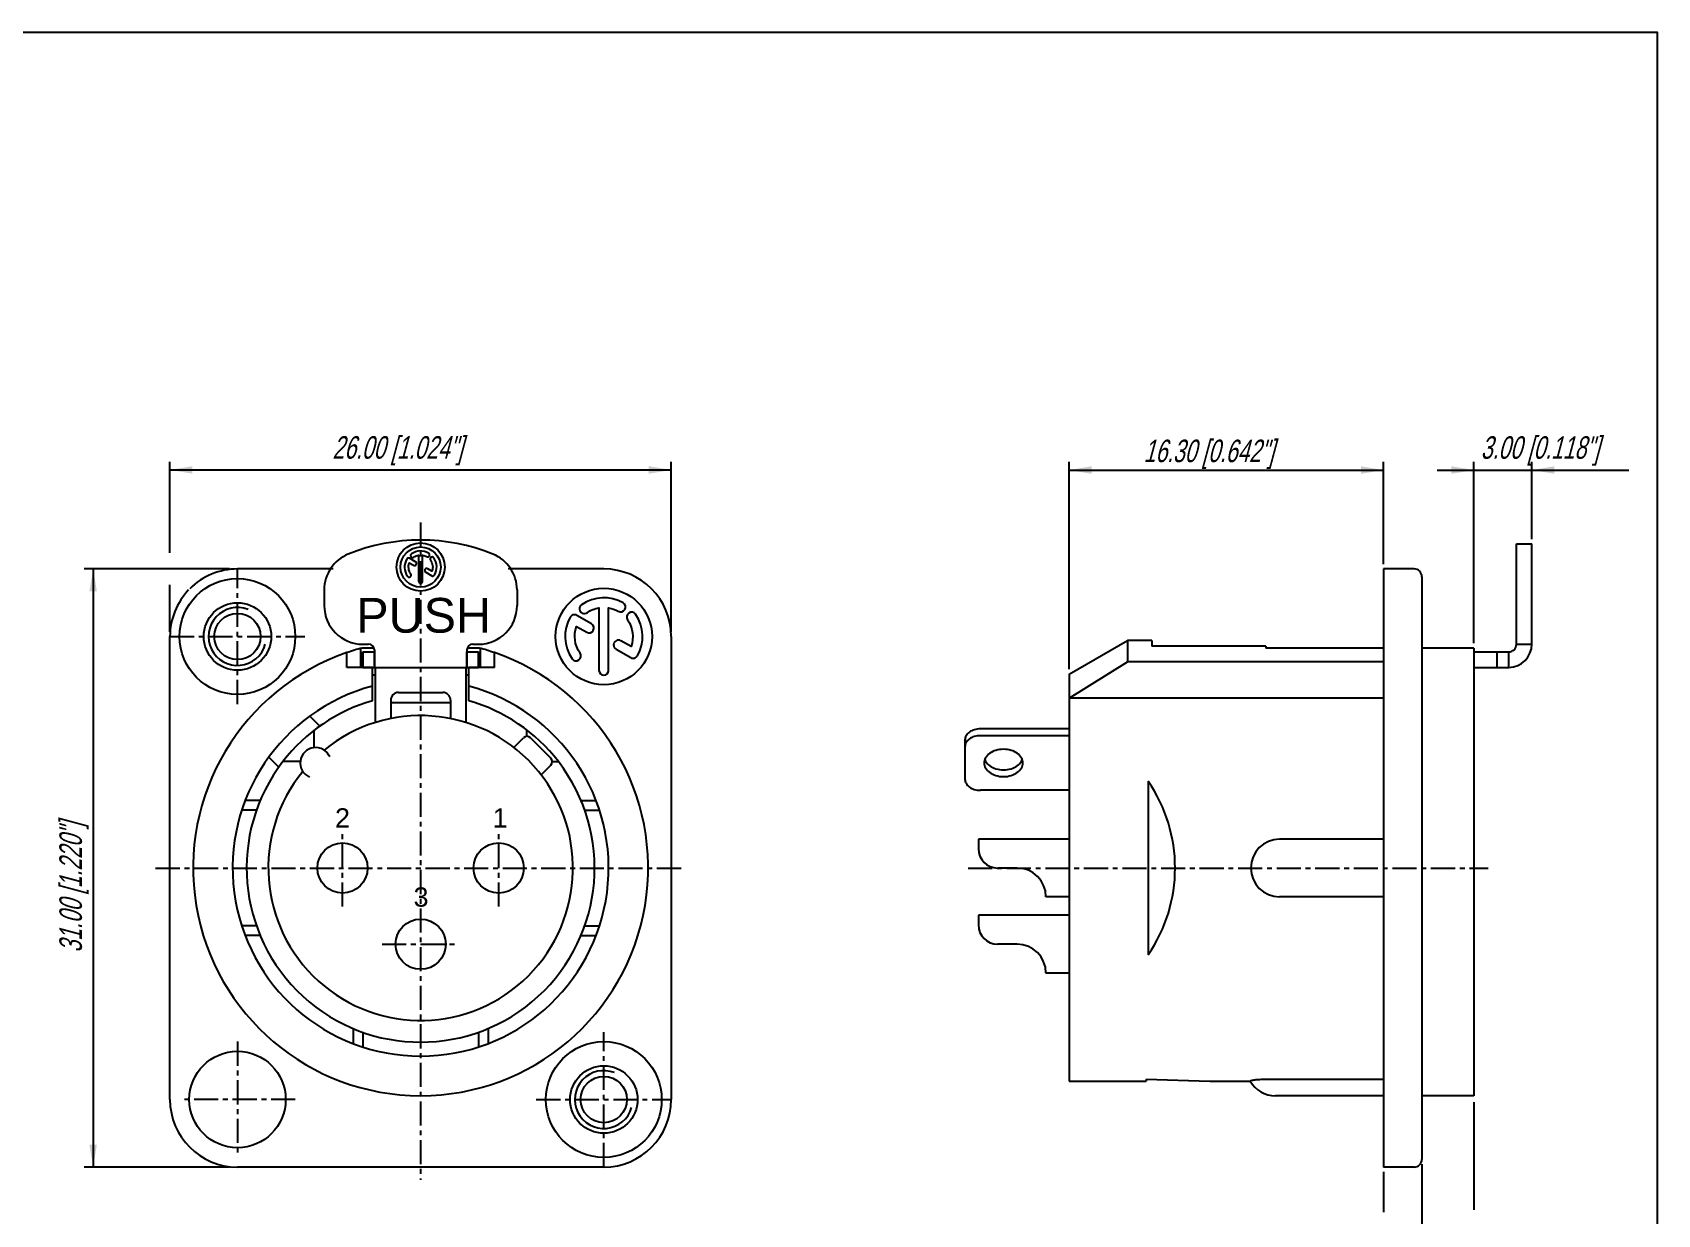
# Model space of a CAD drawing. Extents: x 10 to 410, y 10 to 287.
# Drawn here: x 157.2 to 410, y 103.2 to 287 of the extents above; entities that cross this region are included whole.
import ezdxf

# ---------------------------------------------------------------- set-up
doc = ezdxf.new("R2010")
doc.units = 0
doc.header["$LTSCALE"] = 3
doc.linetypes.add('AUSGEZOGEN', pattern=[0])
doc.linetypes.add('CENTER', pattern=[2, 1.25, -0.25, 0.25, -0.25])
doc.layers.get('0').update_dxf_attribs({"color": 3, "linetype": 'AUSGEZOGEN'})
for name, color, linetype in [('025', 4, 'AUSGEZOGEN'), ('035', 3, 'AUSGEZOGEN'), ('05', 2, 'AUSGEZOGEN'), ('BEM1', 4, 'AUSGEZOGEN'), ('MITTE', 4, 'CENTER'), ('RAHMEN', 2, 'AUSGEZOGEN')]:
    doc.layers.add(name, color=color, linetype=linetype)
doc.styles.add('HELV', font='helv')
doc.styles.add('HELVL', font='helvl')
doc.styles.get("Standard").update_dxf_attribs({"font": 'txt', "width": 0.7, "oblique": 15, "height": 2.5})

# ---------------------------------------------------------------- blocks, each defined once
blk = doc.blocks.new('NT')
for points in [[(-0.288675, 0.166667, 0.291473), (-0.273051, -0.191192, 1), (-0.204788, -0.143394, -0.246577), (-0.234311, 0.087167), (-0.147129, 0.036832, 1), (-0.105462, 0.109001), (-0.231757, 0.181918, 0.414214), (-0.288675, 0.166667)], [(0.288675, -0.166667, 0.291473), (0.273051, 0.191192, 1), (0.204788, 0.143394, -0.246577), (0.234311, -0.087167), (0.147129, -0.036832, 1), (0.105462, -0.109001), (0.231757, -0.181918, 0.414214), (0.288675, -0.166667)]]:
    blk.add_lwpolyline(points, format="xyb")
blk.add_lwpolyline([(0.166667, 0.288675, 0.291473), (-0.191192, 0.273051, 1), (-0.143394, 0.204788, -0.111311), (-0.041667, 0.246503), (-0.041667, -0.291667, 1), (0.041667, -0.291667), (0.041667, 0.246503, -0.089274), (0.125, 0.216506, 1)], format="xyb", close=True)
for radius in [0.5, 0.416667]:
    blk.add_circle((0, 0), radius)

msp = doc.modelspace()

# ---------------------------------------------------------------- linework, layer by layer
msp.add_lwpolyline([(249.069787, 198.305701, 0.291473), (242.602459, 198.023331, 1), (243.466279, 196.789669, -0.111311), (245.304726, 197.54356), (245.304726, 187.817596, 1), (246.81075, 187.817596), (246.81075, 197.54356, -0.089274), (248.316774, 197.001446, 1)], format="xyb", close=True)
for points in [[(240.840718, 196.100729, 0.291473), (241.123087, 189.633401, 1), (242.35675, 190.497221, -0.246577), (241.823194, 194.663993), (243.398786, 193.754324, 1), (244.151798, 195.058579), (241.869351, 196.37635, 0.414214), (240.840718, 196.100729)], [(251.274759, 190.076632, 0.291473), (250.992389, 196.54396, 1), (249.758726, 195.68014, -0.246577), (250.292283, 191.513368), (248.716691, 192.423037, 1), (247.963679, 191.118782), (250.246125, 189.801011, 0.414214), (251.274759, 190.076632)]]:
    msp.add_lwpolyline(points, format="xyb")
at = {"layer": '025'}
for centre, radius, start, end in [((189.057739, 193.088681), 4.5, 68.294825, 344.340565), ((311.148866, 157.088681), 23.796429, 325.437003, 34.562997), ((246.057739, 121.088681), 4.5, 68.294825, 344.340565)]:
    msp.add_arc(centre, radius, start, end, dxfattribs=at)
at = {"layer": '035'}
for p, q in [((388.045295, 191.888681), (388.045295, 207.488681)), ((388.045295, 207.488681), (390.445295, 207.488681)), ((390.445295, 191.888681), (390.445295, 207.488681)), ((208.557739, 190.688681), (210.357739, 190.688681)), ((208.557739, 188.288681), (208.557739, 190.688681)), ((210.357739, 188.288681), (210.357739, 190.688681)), ((224.757739, 190.688681), (226.557739, 190.688681)), ((224.757739, 188.288681), (224.757739, 190.688681)), ((226.557739, 188.288681), (226.557739, 190.688681)), ((381.445295, 190.688681), (386.845295, 190.688681)), ((385.045295, 188.288681), (385.045295, 190.688681)), ((386.845295, 188.288681), (386.845295, 190.688681)), ((388.045295, 191.888681), (390.445295, 191.888681)), ((210.057739, 188.288681), (225.057739, 188.288681)), ((210.507739, 188.288681), (210.507739, 186.488681)), ((224.607739, 188.288681), (224.607739, 186.488681)), ((381.445295, 188.288681), (386.845295, 188.288681)), ((212.907739, 182.818615), (222.207739, 182.818615)), ((214.107739, 184.388681), (221.007739, 184.388681)), ((232.060046, 175.833629), (233.573707, 177.34729)), ((237.816348, 174.16531), (234.634367, 177.34729)), ((302.245295, 177.031874), (302.245295, 170.877263)), ((318.445295, 178.726148), (304.645295, 178.726148)), ((318.445295, 177.665488), (304.645295, 177.665488)), ((236.302687, 171.590988), (237.816348, 173.104649)), ((318.445295, 169.180207), (304.645295, 169.180207)), ((318.445295, 161.588681), (304.345295, 161.588681)), ((304.345295, 161.588681), (304.345295, 160.088681)), ((310.375295, 157.088681), (307.345295, 157.088681)), ((314.845295, 152.618681), (314.845295, 152.588681)), ((318.445295, 152.588681), (314.845295, 152.588681)), ((304.345295, 149.738681), (304.345295, 148.238681)), ((318.445295, 149.738681), (304.345295, 149.738681)), ((310.375295, 145.238681), (307.345295, 145.238681)), ((314.845295, 140.768681), (314.845295, 140.738681)), ((318.445295, 140.738681), (314.845295, 140.738681))]:
    msp.add_line(p, q, dxfattribs=at)
at = {"layer": '035', "color": 3}
for p, q in [((202.557739, 200.337276), (202.557739, 197.888681)), ((232.557739, 200.337276), (232.557739, 197.888681)), ((208.557739, 191.888681), (209.457739, 191.888681)), ((208.557739, 190.688681), (210.357739, 190.688681)), ((208.557739, 190.688681), (208.557739, 188.288681)), ((210.357739, 190.988681), (210.357739, 188.288681)), ((224.757739, 190.988681), (224.757739, 188.288681)), ((224.757739, 190.688681), (226.557739, 190.688681)), ((225.657739, 191.888681), (226.557739, 191.888681)), ((226.557739, 190.688681), (226.557739, 188.288681)), ((208.557739, 188.288681), (226.557739, 188.288681)), ((210.507739, 188.288681), (210.507739, 179.850041)), ((224.607739, 188.288681), (224.607739, 179.850041)), ((212.907739, 183.188681), (212.907739, 180.462253)), ((214.107739, 184.388681), (221.007739, 184.388681)), ((222.207739, 183.188681), (222.207739, 180.462253))]:
    msp.add_line(p, q, dxfattribs=at)
at = {"layer": '035'}
for points in [[(304.645292, 178.726148, 0.071352), (303.694523, 178.589776, 0.082828), (302.948235, 178.229092, 0.106756), (302.412533, 177.645466, 0.133256), (302.245292, 177.029092, 0.133256)], [(304.645295, 177.665488, 0.071352), (303.694527, 177.529116, 0.082828), (302.948239, 177.168432, 0.106756), (302.412536, 176.584805, 0.133256), (302.245295, 175.968432, 0.133256)], [(305.340524, 173.953178, 0.043668), (305.454346, 173.713041, 0.106756), (306.123975, 172.983508, 0.082828), (307.056834, 172.532653, 0.071352), (308.245295, 172.362187, 0.071352)], [(308.245295, 172.362187, 0.071352), (309.433755, 172.532653, 0.082828), (310.366615, 172.983508, 0.106756), (311.036244, 173.713041, 0.043668), (311.150066, 173.953178, 0.133256)], [(302.245295, 170.877263, 0.133256), (302.412536, 170.26089, 0.106756), (302.948239, 169.677263, 0.082828), (303.694527, 169.316579, 0.071352), (304.645295, 169.180207, 0.071352)]]:
    msp.add_lwpolyline(points, format="xyb", dxfattribs=at)
msp.add_lwpolyline([(308.245295, 171.301527, 0.071352), (309.433755, 171.471992, 0.082828), (310.366615, 171.922848, 0.106756), (311.036244, 172.652381, 0.133256), (311.245295, 173.422848, 0.133256), (311.036244, 174.193314, 0.106756), (310.366615, 174.922848, 0.082828), (309.433755, 175.373703, 0.071352), (308.245295, 175.544168, 0.071352), (307.056834, 175.373703, 0.082828), (306.123975, 174.922848, 0.106756), (305.454346, 174.193314, 0.133256), (305.245295, 173.422848, 0.133256), (305.454346, 172.652381, 0.106756), (306.123975, 171.922848, 0.082828), (307.056834, 171.471992, 0.071352)], format="xyb", close=True, dxfattribs=at)
at = {"layer": '035', "color": 3}
for centre, radius, start, end in [((217.557739, 178.088681), 30, 67.975687, 112.024313), ((208.557739, 200.337276), 6, 112.024313, 180), ((226.557739, 200.337276), 6, 0, 67.975687), ((208.557739, 197.888681), 6, 180, 270), ((226.557739, 197.888681), 6, 270, 0), ((209.457739, 190.988681), 0.9, 360, 90), ((225.657739, 190.988681), 0.9, 90, 180), ((214.107739, 183.188681), 1.2, 90, 180), ((221.007739, 183.188681), 1.2, 0, 90)]:
    msp.add_arc(centre, radius, start, end, dxfattribs=at)
at = {"layer": '035'}
for centre, radius, start, end in [((208.557739, 197.888681), 6, 180, 270), ((386.845295, 191.888681), 3.6, 270, 0), ((386.845295, 191.888681), 1.2, 270, 0), ((234.104037, 176.81696), 0.75, 45, 135), ((237.286018, 173.63498), 0.75, 315, 45), ((307.345295, 160.088681), 3, 180, 270), ((310.375295, 152.618681), 4.47, 0, 90), ((307.345295, 148.238681), 3, 180, 270), ((310.375295, 140.768681), 4.47, 0, 90)]:
    msp.add_arc(centre, radius, start, end, dxfattribs=at)
at = {"layer": '05'}
for p, q in [((203.957012, 203.588681), (189.057739, 203.588681)), ((246.057739, 203.588681), (231.158465, 203.588681)), ((367.345295, 203.588681), (367.345295, 110.588681)), ((372.145295, 203.588681), (367.345295, 203.588681)), ((373.345295, 202.388681), (373.345295, 111.788681)), ((178.557739, 121.088681), (178.557739, 193.088681)), ((256.557739, 193.088681), (256.557739, 121.088681)), ((318.445295, 187.238681), (327.538562, 192.488681)), ((331.345295, 192.488681), (327.538562, 192.488681)), ((327.538562, 192.488681), (327.538562, 189.16914)), ((331.345295, 192.488681), (331.345295, 191.588356)), ((367.345295, 192.488681), (367.345295, 191.250669)), ((206.088739, 188.288681), (206.088739, 190.579307)), ((208.257739, 188.288681), (208.257739, 191.245232)), ((210.196969, 191.288681), (208.418811, 191.288681)), ((226.696666, 191.288681), (224.918508, 191.288681)), ((226.857739, 188.288681), (226.857739, 191.245232)), ((229.026739, 188.288681), (229.026739, 190.579307)), ((349.045295, 191.588356), (331.345295, 191.588356)), ((349.045295, 191.588356), (349.045295, 191.250669)), ((367.345295, 191.250669), (349.045295, 191.250669)), ((381.445295, 191.288681), (373.345295, 191.288681)), ((381.445295, 191.288681), (381.445295, 121.688681)), ((210.057739, 188.288681), (206.088739, 188.288681)), ((208.557739, 188.288681), (210.057739, 188.288681)), ((210.057739, 183.104169), (210.057739, 188.288681)), ((225.057739, 188.288681), (226.557739, 188.288681)), ((229.026739, 188.288681), (225.057739, 188.288681)), ((225.057739, 183.104169), (225.057739, 188.288681)), ((318.445295, 183.478652), (327.538562, 189.16914)), ((318.445295, 187.238681), (318.445295, 123.938681)), ((367.345295, 189.16914), (327.538562, 189.16914)), ((210.507739, 187.088681), (210.057739, 187.088681)), ((225.057739, 187.088681), (224.607739, 187.088681)), ((367.345295, 183.478652), (318.445295, 183.478652)), ((201.861085, 179.149295), (200.303079, 180.707301)), ((201.01144, 175.813454), (201.01144, 178.519398)), ((234.104037, 177.56696), (234.104037, 178.519398)), ((195.497124, 172.785334), (193.939118, 174.34334)), ((198.832965, 173.63498), (196.127022, 173.63498)), ((238.036018, 173.63498), (238.988456, 173.63498)), ((330.745295, 170.588681), (330.745295, 143.588681)), ((192.601665, 167.588681), (190.257327, 167.588681)), ((242.513813, 167.588681), (244.858151, 167.588681)), ((192.022359, 166.088681), (189.726776, 166.088681)), ((243.093119, 166.088681), (245.388702, 166.088681)), ((367.345295, 161.564582), (351.196779, 161.564582)), ((367.345295, 152.61278), (351.196779, 152.61278)), ((192.022359, 148.088681), (189.726776, 148.088681)), ((243.093119, 148.088681), (245.388702, 148.088681)), ((192.601665, 146.588681), (190.257327, 146.588681)), ((242.513813, 146.588681), (244.858151, 146.588681)), ((207.057739, 132.132607), (207.057739, 129.788269)), ((208.557739, 131.553301), (208.557739, 129.257718)), ((226.557739, 131.553301), (226.557739, 129.257718)), ((228.057739, 132.132607), (228.057739, 129.788269)), ((318.445295, 123.938681), (330.445295, 123.938681)), ((330.445295, 124.237609), (340.345295, 123.938681)), ((330.445295, 124.237609), (330.445295, 123.938681)), ((340.345295, 123.938681), (346.648181, 123.938681)), ((367.345295, 124.195661), (349.045295, 124.195661)), ((367.345295, 121.688681), (350.545295, 121.688681)), ((381.445295, 121.688681), (373.345295, 121.688681)), ((246.057739, 110.588681), (189.057739, 110.588681)), ((372.145295, 110.588681), (367.345295, 110.588681))]:
    msp.add_line(p, q, dxfattribs=at)
msp.add_lwpolyline([(349.045295, 124.195661, 0.011094), (348.053554, 124.173652, 0.015606), (347.350279, 124.120393, 0.036631), (346.696779, 124.001458), (346.648181, 123.938681)], format="xyb", dxfattribs=at)
for centre, radius in [((189.057739, 193.088681), 9), ((246.057738, 193.088681), 7.5), ((189.057739, 193.088681), 5.25), ((189.057739, 193.088681), 3.6), ((205.407739, 157.088681), 3.9), ((229.707739, 157.088681), 3.9), ((217.557739, 145.238681), 3.9), ((246.057739, 121.088681), 9), ((189.057738, 121.088681), 7.5), ((246.057739, 121.088681), 5.25), ((246.057739, 121.088681), 3.6)]:
    msp.add_circle(centre, radius, dxfattribs=at)
for centre, radius, start, end in [((189.057739, 193.088681), 10.5, 90, 135), ((246.057739, 193.088681), 10.5, 0, 90), ((372.145295, 202.388681), 1.2, 0, 90), ((189.057739, 193.088681), 10.5, 136.317892, 180), ((217.557739, 157.088681), 35.4, 108.903975, 71.096025), ((217.557739, 157.088681), 35.4, 104.961018, 108.903975), ((217.557739, 157.088681), 35.4, 71.096025, 75.038982), ((217.557739, 157.088681), 29.25, 104.857166, 75.142834), ((217.557739, 157.088681), 27.075, 106.081732, 142.328869), ((217.557739, 157.088681), 27.075, 37.671131, 73.918268), ((217.557739, 157.088681), 23.7, 140.692696, 129.307304), ((201.223572, 173.422848), 2.4, 22.975687, 247.024313), ((217.557739, 157.088681), 27.075, 142.328869, 37.671131), ((351.196779, 157.088681), 4.475901, 90, 270), ((350.545295, 126.188681), 4.5, 210, 270), ((189.057739, 121.088681), 10.5, 180, 270), ((246.057739, 121.088681), 10.5, 270, 0), ((372.145295, 111.788681), 1.2, 270, 0)]:
    msp.add_arc(centre, radius, start, end, dxfattribs=at)
at = {"layer": 'BEM1'}
for p, q in [((178.557739, 206.081228), (178.557739, 220.226446)), ((256.557739, 193.838681), (256.557739, 220.226446)), ((318.445295, 187.988681), (318.445295, 220.226446)), ((367.345295, 204.338681), (367.345295, 220.226446)), ((381.445295, 192.038681), (381.445295, 220.229846)), ((390.445295, 208.238681), (390.445295, 220.226446)), ((178.557739, 218.98829), (256.557739, 218.98829)), ((318.445295, 218.969862), (367.345295, 218.969862)), ((375.73731, 218.969862), (405.530683, 218.969862)), ((187.807739, 203.588681), (165.189481, 203.588681)), ((166.606187, 203.588681), (166.606187, 110.588681)), ((178.557739, 193.838681), (178.557739, 201.133054)), ((381.445295, 120.691181), (381.445295, 103.927036)), ((187.807739, 110.588681), (165.189481, 110.588681)), ((367.345295, 109.838681), (367.345295, 103.569421)), ((373.345295, 111.038681), (373.345295, 96.083649))]:
    msp.add_line(p, q, dxfattribs=at)
for points in [[(182.057739, 218.404957), (182.057739, 219.571623), (178.557739, 218.98829)], [(253.057739, 218.404957), (253.057739, 219.571623), (256.557739, 218.98829)], [(321.945295, 218.386529), (321.945295, 219.553196), (318.445295, 218.969862)], [(363.845295, 218.386529), (363.845295, 219.553196), (367.345295, 218.969862)], [(377.945295, 218.386529), (377.945295, 219.553196), (381.445295, 218.969862)], [(393.945295, 218.386529), (393.945295, 219.553196), (390.445295, 218.969862)], [(167.18952, 200.088681), (166.022854, 200.088681), (166.606187, 203.588681)], [(167.18952, 114.088681), (166.022854, 114.088681), (166.606187, 110.588681)]]:
    msp.add_solid(points, dxfattribs=at)
at = {"layer": 'MITTE'}
for p, q in [((217.557739, 210.792818), (217.557739, 108.597786)), ((189.057739, 182.588681), (189.057739, 203.588681)), ((178.557739, 193.088681), (199.557739, 193.088681)), ((205.407739, 151.088681), (205.407739, 163.088681)), ((229.707739, 151.088681), (229.707739, 163.088681)), ((176.330699, 157.088681), (258.784778, 157.088681)), ((302.754593, 157.088681), (383.677683, 157.088681)), ((211.557739, 145.238681), (223.557739, 145.238681)), ((246.057739, 110.588681), (246.057739, 131.588681)), ((189.057738, 130.088681), (189.057738, 112.088681)), ((198.057738, 121.088681), (180.057738, 121.088681)), ((235.557739, 121.088681), (256.557739, 121.088681))]:
    msp.add_line(p, q, dxfattribs=at)
at = {"layer": 'RAHMEN'}
msp.add_lwpolyline([(10, 10), (410, 10), (410, 287), (10, 287)], close=True, dxfattribs=at)

# ---------------------------------------------------------------- block references
at = {"layer": '035', "color": 3, "xscale": 7.5, "yscale": 7.5, "zscale": 7.5}
msp.add_blockref('NT', (217.557739, 203.888681), dxfattribs=at)

# ---------------------------------------------------------------- texts
at = {"layer": '035', "style": 'HELV'}
for s, p in [('2', (204.234551, 163.377381)), ('1', (228.757309, 163.377381)), ('3', (216.458804, 151.081973))]:
    msp.add_text(s, height=3, dxfattribs=at).set_placement(p)
at = {"layer": '05', "color": 3, "style": 'HELVL'}
msp.add_text('PUSH', height=5.4, dxfattribs=at).set_placement((207.546771, 193.683881))
at = {"layer": 'BEM1', "color": 3, "oblique": 15, "width": 0.7}
for s, p in [('26.00 [1.024"]', (203.829123, 220.73829)), ('16.30 [0.642"]', (330.028404, 220.195742)), ('3.00 [0.118"]', (382.485882, 220.719863))]:
    msp.add_text(s, height=3.5, dxfattribs=at).set_placement(p)
msp.add_text('31.00 [1.220"]', height=3.5, rotation=90, dxfattribs=at).set_placement((164.856187, 143.935096))

doc.saveas('drawing.dxf')
